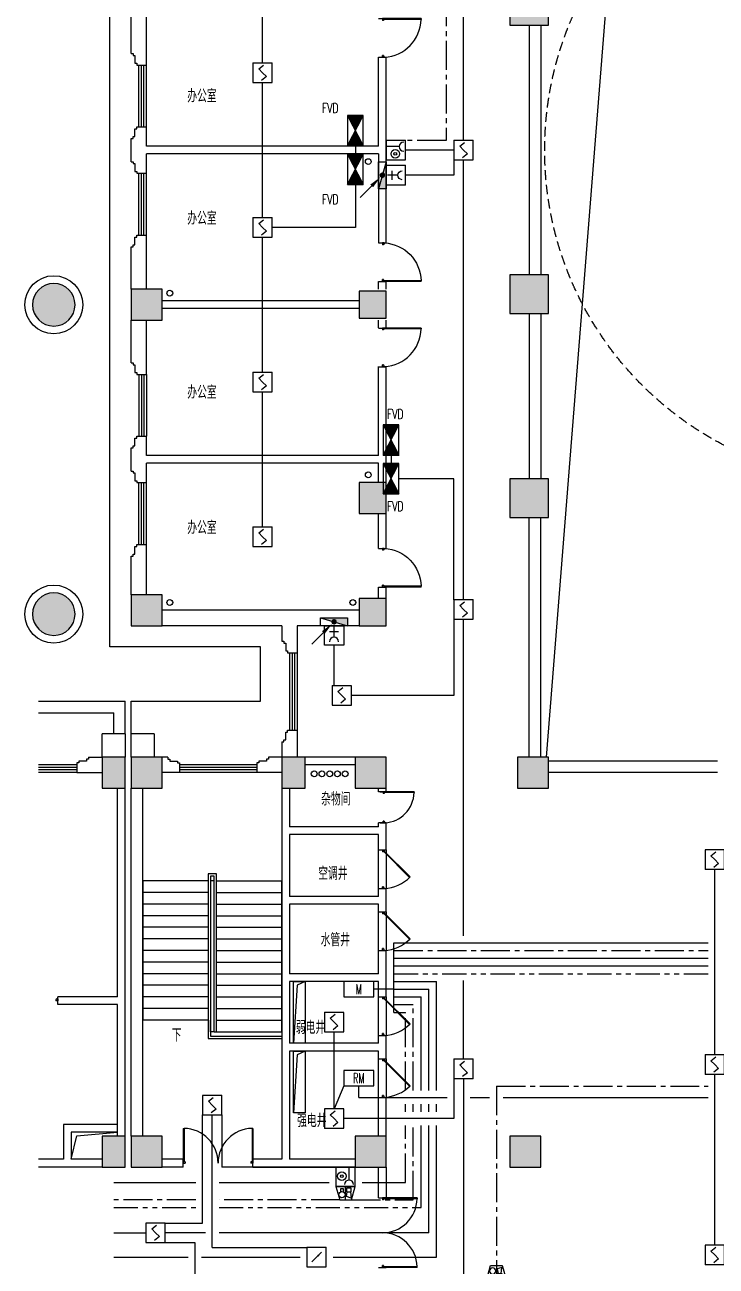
# Model space of a CAD drawing. Extents: x 190999 to 918899, y -200814 to 215286.
# Drawn here: x 686599 to 704485, y -165361 to -133257 of the extents above; entities that cross this region are included whole.
import ezdxf
from ezdxf.enums import TextEntityAlignment as Align

# ---------------------------------------------------------------- set-up
doc = ezdxf.new("R2010")
doc.units = 0
doc.header["$LTSCALE"] = 1000
doc.header["$MEASUREMENT"] = 0
for name, pattern in [('CENTER2', [1.125, 0.75, -0.125, 0.125, -0.125]), ('HIDDEN', [0.375, 0.25, -0.125]), ('PHANTOM2', [1.25, 0.625, -0.125, 0.125, -0.125, 0.125, -0.125])]:
    doc.linetypes.add(name, pattern=pattern)
for name, color, linetype in [('00-EQUIP', 3, 'Continuous'), ('00-LWIRE', 4, 'Continuous'), ('00-WIRE-4', 6, 'Continuous'), ('A-卫生间', 250, 'Continuous'), ('A-墙线', 2, 'Continuous'), ('A-外包装修', 250, 'Continuous'), ('A-外窗', 145, 'Continuous'), ('A-门', 167, 'Continuous'), ('COLUMN', 2, 'Continuous'), ('DIM_SYMB', 3, 'Continuous'), ('EQUIP_消火栓', 1, 'Continuous'), ('PUB_HATCH', 250, 'Continuous'), ('PUB_TEXT', 7, 'Continuous'), ('STAIR', 5, 'Continuous'), ('房间名称', 7, 'Continuous'), ('暖通-风-说明', 3, 'Continuous'), ('洞口线', 165, 'Continuous'), ('电井开洞', 97, 'Continuous'), ('雨水管', 151, 'Continuous')]:
    doc.layers.add(name, color=color, linetype=linetype)
doc.styles.add('_COMPLEX', font='COMPLEX.shx', dxfattribs={"width": 0.5})
doc.styles.add('_TCH_DIM', font='SIMPLEX', dxfattribs={"bigfont": 'GBCBIG'})
doc.styles.add('HZ-ZGBZ', font='romanc.shx', dxfattribs={"width": 0.65})
doc.styles.get("Standard").update_dxf_attribs({"font": 'simhei.ttf'})
doc.styles.add('XXK', font='romans.shx', dxfattribs={"width": 0.75, "bigfont": 'hzf.shx'})
doc.linetypes.add('4INE', pattern='A,1,-0.15,["4",XXK,S=0.3,R=0,X=-0.1,Y=-0.1],-0.25', length=1.4)
doc.linetypes.add('BIG-DLINE', pattern='A,1,-0.15,["D",XXK,S=0.2,R=0,X=-0.1,Y=-0.09],-0.2', length=1.35)

# ---------------------------------------------------------------- blocks, each defined once
blk = doc.blocks.new('m1800')
at = {"layer": 'A-墙线'}
for p, q in [((-900, -100), (-900, 100)), ((900, -100), (900, 100))]:
    blk.add_line(p, q, dxfattribs=at)
at = {"layer": 'A-门'}
for p, q in [((-900, 900), (-900, 0)), ((-900, 900), (-880, 900)), ((-880, 900), (-880, 50)), ((880, 900), (880, 50)), ((900, 900), (880, 900)), ((900, 900), (900, 0)), ((-900, 50), (-870, 50)), ((-900, 0), (-850, 0)), ((-870, 50), (-870, 30)), ((-870, 30), (-850, 30)), ((-850, 30), (-850, 0)), ((850, 30), (850, 0)), ((870, 30), (850, 30)), ((900, 0), (850, 0)), ((870, 50), (870, 30)), ((900, 50), (870, 50))]:
    blk.add_line(p, q, dxfattribs=at)
for centre, start, end in [((-900, 0), 0, 88.7267), ((900, 0), 91.2733, 180)]:
    blk.add_arc(centre, 900, start, end, dxfattribs=at)
blk = doc.blocks.new('$TwtSys$00000434')
for p, q in [((-0.5, 0.5), (-0.5, -0.5)), ((-0.5, -0.5), (0.5, 0.5)), ((0.5, 0.5), (-0.5, 0.5)), ((0.5, -0.5), (0.5, 0.5)), ((-0.5, -0.5), (0.5, -0.5))]:
    blk.add_line(p, q)
blk.add_solid([(0.5, -0.5), (0.5, 0.5), (-0.5, -0.5)])
blk = doc.blocks.new('bfm01')
at = {"layer": 'A-墙线'}
for p, q in [((-200, 0), (0, 0)), ((-200, -1000), (0, -1000))]:
    blk.add_line(p, q, dxfattribs=at)
at = {"layer": 'A-门'}
for p, q in [((-200, -1000), (-200, 0)), ((-100, 0), (-100, -50)), ((-70, -50), (-100, -50)), ((-50, -30), (-70, -30)), ((-70, -30), (-70, -50)), ((-64, -44), (-50, -30)), ((-64, -44), (603, -711)), ((-50, 0), (-50, -30)), ((-50, -30), (617, -697)), ((0, 0), (0, -1000)), ((-70, -950), (-100, -950)), ((-100, -1000), (-100, -950)), ((-70, -970), (-70, -950)), ((-50, -1000), (-100, -1000)), ((-50, -970), (-70, -970)), ((-50, -1000), (-50, -970))]:
    blk.add_line(p, q, dxfattribs=at)
blk.add_arc((-100, 0), 1000, 272.866, 315.8103, dxfattribs=at)
blk = doc.blocks.new('m1000')
at = {"layer": 'A-墙线'}
for p, q in [((0, 0), (0, 200)), ((1000, 0), (1000, 200))]:
    blk.add_line(p, q, dxfattribs=at)
at = {"layer": 'A-门'}
for p, q in [((0, 1100), (0, 100)), ((0, 1100), (20, 1100)), ((20, 1100), (20, 150)), ((0, 150), (30, 150)), ((0, 100), (50, 100)), ((30, 150), (30, 130)), ((30, 130), (50, 130)), ((50, 130), (50, 100)), ((950, 130), (950, 100)), ((970, 130), (950, 130)), ((1000, 100), (950, 100)), ((970, 150), (970, 130)), ((1000, 150), (970, 150)), ((1000, 150), (1000, 100))]:
    blk.add_line(p, q, dxfattribs=at)
blk.add_arc((0, 100), 1000, 2.866, 88.854, dxfattribs=at)
blk = doc.blocks.new('_FZH')
blk.add_lwpolyline([(-0.5, -0.5), (0.5, -0.5), (0.5, 0.5), (-0.5, 0.5)], close=True)
at = {"layer": 'PUB_HATCH'}
blk.add_solid([(-0.5, -0.5), (0.5, -0.5), (-0.5, 0.5), (0.5, 0.5)], dxfattribs=at)
blk = doc.blocks.new('_LINKPT1')
at = {"color": 0}
blk.add_line((0, 0), (0, 0), dxfattribs=at)
blk = doc.blocks.new('3S1KCGW2')
for p, q in [((0.5, 0.5), (-0.5, 0.5)), ((-0.5, 0.5), (-0.5, -0.5)), ((-0.2, 0.2), (0.05, 0.4)), ((0, 0), (-0.2, 0.2)), ((0, 0), (0.2, -0.2)), ((0.5, -0.5), (0.5, 0.5)), ((-0.5, -0.5), (0.5, -0.5)), ((0.2, -0.2), (-0.05, -0.4))]:
    blk.add_line(p, q)
at = {"const_width": 0.04, "flags": 128}
blk.add_lwpolyline([(-0.5, -0.5), (-0.5, 0.5), (0.5, 0.5), (0.5, -0.5)], close=True, dxfattribs=at)
at = {"xscale": 0.002, "yscale": 0.002, "zscale": 0.002}
for p in [(-0.5, 0), (0, 0.5), (0.5, 0), (0, -0.5)]:
    blk.add_blockref('_LINKPT1', p, dxfattribs=at)
at = {"flags": 9}
blk.add_attdef('A', (0, 0), '', height=0.00002, dxfattribs=at)
blk = doc.blocks.new('6A2OE7N0')
for p, q in [((-0.3, 0.35), (-0.5, -0.35)), ((0.3, 0.35), (-0.3, 0.35)), ((-0.246, -0.061), (-0.286, 0.259)), ((-0.286, 0.259), (-0.046, 0.179)), ((-0.046, 0.179), (-0.086, -0.061)), ((0, 0.35), (0, -0.35)), ((0.5, -0.35), (0.3, 0.35)), ((-0.5, -0.35), (0.5, -0.35)), ((-0.286, -0.061), (-0.286, -0.261)), ((-0.046, -0.061), (-0.286, -0.061)), ((-0.286, -0.261), (-0.046, -0.261)), ((-0.046, -0.261), (-0.046, -0.061)), ((0.13, -0.244), (0.13, -0.072)), ((0.25, -0.244), (0.13, -0.244)), ((0.25, -0.072), (0.25, -0.244))]:
    blk.add_line(p, q)
at = {"const_width": 0.04, "flags": 128}
blk.add_lwpolyline([(-0.5, -0.35), (-0.3, 0.35), (0.3, 0.35), (0.5, -0.35)], close=True, dxfattribs=at)
blk.add_circle((0.19, 0.076), 0.16)
at = {"xscale": 0.002, "yscale": 0.002, "zscale": 0.002}
for p in [(-0.4, 0), (0, 0.35), (0.4, 0), (0, -0.35)]:
    blk.add_blockref('_LINKPT1', p, dxfattribs=at)
at = {"flags": 9}
blk.add_attdef('A', (0, 0), '', height=0.00002, dxfattribs=at)
blk = doc.blocks.new('3T1W6ZCM')
for p, q in [((0.5, 0.5), (-0.5, 0.5)), ((-0.5, 0.5), (-0.5, -0.5)), ((-0.178, 0.172), (-0.178, -0.443)), ((0.5, -0.5), (0.5, 0.5)), ((-0.5, -0.5), (0.5, -0.5))]:
    blk.add_line(p, q)
at = {"const_width": 0.04}
blk.add_lwpolyline([(-0.5, 0.5), (-0.5, -0.5), (0.5, -0.5), (0.5, 0.5)], close=True, dxfattribs=at)
for radius in [0.222, 0.074]:
    blk.add_circle((0.197, -0.03), radius)
blk.add_arc((-0.178, 0.403), 0.231, 180, 0)
at = {"xscale": 0.002, "yscale": 0.002, "zscale": 0.002}
for p in [(-0.5, 0), (0, 0.5), (0.5, 0), (0, -0.5)]:
    blk.add_blockref('_LINKPT1', p, dxfattribs=at)
at = {"flags": 9}
blk.add_attdef('A', (0, 0), '', height=0.00002, dxfattribs=at)
blk = doc.blocks.new('6A2DTKY2')
for p, q in [((0.78, 0.4), (-0.78, 0.4)), ((-0.78, 0.4), (-0.78, -0.4)), ((0.78, -0.4), (0.78, 0.4)), ((-0.78, -0.4), (0.78, -0.4))]:
    blk.add_line(p, q)
at = {"xscale": 0.002, "yscale": 0.002, "zscale": 0.002}
for p in [(-0.78, 0), (0, 0.4), (0.78, 0), (0, -0.4)]:
    blk.add_blockref('_LINKPT1', p, dxfattribs=at)
at = {"style": '_COMPLEX', "width": 0.6, "flags": 8}
blk.add_attdef('$TEXT$', text='', height=0.52, dxfattribs=at).set_placement((0, 0), align=Align.MIDDLE_CENTER)
at = {"flags": 9}
blk.add_attdef('A', (0, 0), '', height=0.00002, dxfattribs=at)
blk = doc.blocks.new('J62IR8YJ')
for p, q in [((-0.5, 1), (0.5, 1)), ((-0.5, 0), (-0.5, 1)), ((0.5, 1), (0.5, 0)), ((0.5, 0), (-0.5, 0)), ((-0.231, 0.312), (0.231, 0.312)), ((0, 0.598), (0, 0.06))]:
    blk.add_line(p, q)
at = {"const_width": 0.04, "flags": 128}
blk.add_lwpolyline([(-0.5, 0), (-0.5, 1), (0.5, 1), (0.5, 0)], close=True, dxfattribs=at)
blk.add_arc((0, 0.829), 0.231, 180, 0)
at = {"xscale": 0.002, "yscale": 0.00200000000000955, "zscale": 0.002}
for p in [(0, 1), (-0.5, 0.5), (0, 0), (0.5, 0.5)]:
    blk.add_blockref('_LINKPT1', p, dxfattribs=at)
at = {"flags": 9}
blk.add_attdef('A', (0, 0), '', height=0.00002, dxfattribs=at)
blk = doc.blocks.new('6H2KALM6')
for p, q in [((-0.78, 0.4), (0.78, -0.4)), ((0.78, 0.4), (-0.78, -0.4)), ((0.78, 0.4), (-0.78, 0.4)), ((-0.78, 0.4), (-0.78, -0.4)), ((0.78, -0.4), (0.78, 0.4)), ((-0.78, -0.4), (0.78, -0.4))]:
    blk.add_line(p, q)
at = {"const_width": 0.04}
blk.add_lwpolyline([(-0.78, 0.4), (-0.78, -0.4), (0.78, -0.4), (0.78, 0.4)], close=True, dxfattribs=at)
for points in [[(-0.78, 0.4), (0, 0), (-0.78, -0.4)], [(0.78, 0.4), (0, 0), (0.78, -0.4)]]:
    blk.add_solid(points)
at = {"xscale": 0.002, "yscale": 0.002, "zscale": 0.002}
for p in [(-0.78, 0), (0, 0.4), (0.78, 0), (0, -0.4)]:
    blk.add_blockref('_LINKPT1', p, dxfattribs=at)
at = {"flags": 9}
blk.add_attdef('A', (0, 0), '', height=0.00002, dxfattribs=at)
blk = doc.blocks.new('3S2OQ2I8')
for p, q in [((-0.5, 0.5), (0.5, 0.5)), ((-0.5, -0.5), (-0.5, 0.5)), ((-0.25, -0.25), (0.25, 0.25)), ((0.5, 0.5), (0.5, -0.5)), ((0.5, -0.5), (-0.5, -0.5))]:
    blk.add_line(p, q)
at = {"const_width": 0.04, "flags": 128}
blk.add_lwpolyline([(-0.5, -0.5), (-0.5, 0.5), (0.5, 0.5), (0.5, -0.5)], close=True, dxfattribs=at)
blk.add_solid([(0.25, 0.25), (0.021, 0.097), (0.097, 0.029)])
at = {"xscale": 0.002, "yscale": 0.002, "zscale": 0.002}
for p in [(-0.5, 0), (0, 0.5), (0.5, 0), (0, -0.5)]:
    blk.add_blockref('_LINKPT1', p, dxfattribs=at)
at = {"flags": 9}
blk.add_attdef('A', (0, 0), '', height=0.00002, dxfattribs=at)
blk = doc.blocks.new('6A2DRK5Q')
for p, q in [((0.78, 0.4), (-0.78, 0.4)), ((-0.78, 0.4), (-0.78, -0.4)), ((0.78, -0.4), (0.78, 0.4)), ((-0.78, -0.4), (0.78, -0.4))]:
    blk.add_line(p, q)
at = {"xscale": 0.002, "yscale": 0.002, "zscale": 0.002}
for p in [(-0.78, 0), (0, 0.4), (0.78, 0), (0, -0.4)]:
    blk.add_blockref('_LINKPT1', p, dxfattribs=at)
at = {"style": '_COMPLEX', "width": 0.6, "flags": 8}
blk.add_attdef('$TEXT$', text='', height=0.52, dxfattribs=at).set_placement((0, 0), align=Align.MIDDLE_CENTER)
at = {"flags": 9}
blk.add_attdef('A', (0, 0), '', height=0.00002, dxfattribs=at)
blk = doc.blocks.new('_WRLD10L')
for p, q in [((1.15, 1.15), (0.55, 0.55)), ((0.104, 0.104), (0.104, 0.104)), ((-0.104, -0.104), (-0.104, -0.104))]:
    blk.add_line(p, q)
at = {"const_width": 0.142}
blk.add_lwpolyline([(-0.071, 0, 1), (0.071, 0, 1)], format="xyb", close=True, dxfattribs=at)
blk.add_solid([(0.62, 0.48), (0.48, 0.62), (0.1, 0.1)])
at = {"width": 0.8, "flags": 9}
blk.add_attdef('A', (0, 0), '', height=0.00002, dxfattribs=at)

msp = doc.modelspace()

# ---------------------------------------------------------------- hatches: boundary and pattern name
at = {"layer": 'PUB_HATCH'}
for points in [[(686798.5, -140496.3, 1), (687898.5, -140496.3, 1)], [(690148.5, -140096.3), (689348.5, -140096.3), (689348.5, -140896.3), (690148.5, -140896.3)], [(695948.5, -140146.3), (695248.5, -140146.3), (695248.5, -140846.3), (695948.5, -140846.3)], [(695948.5, -145096.3), (695248.5, -145096.3), (695248.5, -145896.3), (695948.5, -145896.3)], [(686798.5, -148496.3, 1), (687898.5, -148496.3, 1)], [(690148.5, -147996.3), (689348.5, -147996.3), (689348.5, -148796.3), (690148.5, -148796.3)], [(695948.5, -148096.3), (695248.5, -148096.3), (695248.5, -148796.3), (695948.5, -148796.3)], [(689198.5, -152196.3), (688598.5, -152196.3), (688598.5, -152996.3), (689198.5, -152996.3)], [(690148.5, -152196.3), (689348.5, -152196.3), (689348.5, -152996.3), (690148.5, -152996.3)], [(693848.5, -152196.3), (693248.5, -152196.3), (693248.5, -152996.3), (693848.5, -152996.3)], [(695948.5, -152196.3), (695148.5, -152196.3), (695148.5, -152996.3), (695948.5, -152996.3)], [(700148.5, -152196.3), (699348.5, -152196.3), (699348.5, -152996.3), (700148.5, -152996.3)], [(689198.5, -161996.3), (688598.5, -161996.3), (688598.5, -162796.3), (689198.5, -162796.3)], [(690148.5, -161996.3), (689348.5, -161996.3), (689348.5, -162796.3), (690148.5, -162796.3)], [(695948.5, -161996.3), (695148.5, -161996.3), (695148.5, -162796.3), (695948.5, -162796.3)], [(699948.5, -162796.3), (699948.5, -161996.3), (699148.5, -161996.3), (699148.5, -162796.3)]]:
    msp.add_hatch(color=256, dxfattribs=at).paths.add_polyline_path(points)

# ---------------------------------------------------------------- linework, layer by layer
at = {"layer": '00-WIRE-4'}
for p, q in [((697948.5, -136246.3), (697948.5, -124866.3)), ((692748.5, -134246.3), (692748.5, -130746.3)), ((692748.5, -138246.3), (692748.5, -134746.3)), ((695149.5, -136386.3), (695149.5, -136606.3)), ((697698.5, -136496.3), (696448.5, -136496.3)), ((697698.5, -136746.3), (697698.5, -137146.3)), ((697948.5, -148126.3), (697948.5, -136746.3)), ((695155.5, -137240.3), (695155.5, -138496.3)), ((697698.5, -137146.3), (696448.5, -137146.3)), ((695155.5, -138496.3), (692998.5, -138496.3)), ((692748.5, -142246.3), (692748.5, -138746.3)), ((692748.5, -146246.3), (692748.5, -142746.3)), ((696073.5, -144386.3), (696073.5, -144606.3)), ((697698.5, -144996.3), (696273.5, -144996.3)), ((697698.5, -148126.3), (697698.5, -144996.3)), ((697698.5, -148626.3), (697698.5, -150598)), ((697948.5, -156821.3), (697948.5, -148626.3)), ((694598.5, -150348), (694598.5, -149296.3)), ((697698.5, -150598), (695048.5, -150598)), ((704448.5, -159896.3), (704448.5, -155096.3)), ((696148.5, -158796.3), (696148.5, -156996.3)), ((696148.5, -157396.3), (704273.5, -157396.3)), ((696148.5, -158196.3), (695628.5, -158196.3)), ((696148.5, -157996.3), (697248.5, -157996.3)), ((696148.5, -158196.3), (697048.5, -158196.3)), ((697048.5, -160821.3), (697048.5, -158196.3)), ((697948.5, -160006.3), (697948.5, -157971.3)), ((696148.5, -158396.3), (696848.5, -158396.3)), ((696848.5, -160821.3), (696848.5, -158396.3)), ((696148.5, -158596.3), (696648.5, -158596.3)), ((694598.5, -161295.2), (694598.5, -159296.3)), ((697698.5, -160506.3), (697698.5, -161545.2)), ((697948.5, -160506.3), (697948.5, -167203.1)), ((704448.5, -164821.3), (704448.5, -160396.3)), ((694848.5, -160696.3), (694598.5, -161295.2)), ((691198.5, -164246.3), (691198.5, -161446.3)), ((691448.5, -164874.9), (691448.5, -161446.3)), ((691698.5, -161446.3), (691698.5, -162796.3)), ((696848.5, -161370.2), (696848.5, -161171.3)), ((697048.5, -161370.2), (697048.5, -161171.3)), ((697698.5, -161545.2), (694848.5, -161545.2)), ((696848.5, -163846.3), (696848.5, -161720.2)), ((697048.5, -164496.3), (697048.5, -161720.2)), ((694648.5, -162796.3), (691698.5, -162796.3)), ((690231.9, -164246.3), (691198.5, -164246.3)), ((688898.5, -164496.3), (689731.9, -164496.3)), ((691273.5, -164496.3), (690231.9, -164496.3)), ((697048.5, -164496.3), (691623.5, -164496.3)), ((690231.9, -164746.3), (690998.5, -164746.3)), ((690998.5, -164746.3), (690998.5, -167036.6)), ((691448.5, -164874.9), (693898.2, -164874.9))]:
    msp.add_line(p, q, dxfattribs=at)
at = {"layer": '00-WIRE-4', "linetype": 'CENTER2'}
for p, q in [((697498.5, -129171.3), (697498.5, -136246.3)), ((697498.5, -136246.3), (696448.5, -136246.3)), ((696148.5, -157196.3), (704273.5, -157196.3)), ((696148.5, -158796.3), (696448.5, -158796.3)), ((696448.5, -160821.3), (696448.5, -158796.3)), ((696648.5, -160821.3), (696648.5, -158596.3)), ((698798.5, -160706.3), (704273.5, -160706.3)), ((698798.5, -160706.3), (698798.5, -165346.3)), ((696448.5, -161370.2), (696448.5, -161171.3)), ((696648.5, -161370.2), (696648.5, -161171.3)), ((696448.5, -163196.3), (696448.5, -161720.2)), ((696648.5, -163646.3), (696648.5, -161720.2)), ((691023.5, -163646.3), (688898.5, -163646.3)), ((694753.9, -163646.3), (691623.5, -163646.3)), ((695048.5, -163646.3), (696648.5, -163646.3))]:
    msp.add_line(p, q, dxfattribs=at)
at = {"layer": '00-WIRE-4', "linetype": '4INE'}
for p, q in [((696148.5, -156996.3), (704273.5, -156996.3)), ((695238.5, -160996.3), (695238.5, -160696.3)), ((695238.5, -160996.3), (697523.5, -160996.3)), ((698123.5, -160996.3), (698623.5, -160996.3)), ((698973.5, -160996.3), (704273.5, -160996.3)), ((688898.5, -163196.3), (691023.5, -163196.3)), ((691623.5, -163196.3), (694473.5, -163196.3)), ((695323.5, -163196.3), (696448.5, -163196.3))]:
    msp.add_line(p, q, dxfattribs=at)
at = {"layer": '00-WIRE-4', "linetype": 'BIG-DLINE'}
for p, q in [((696148.5, -157596.3), (704273.5, -157596.3)), ((697248.5, -160821.3), (697248.5, -157996.3)), ((697248.5, -161370.2), (697248.5, -161171.3)), ((697248.5, -165124.9), (697248.5, -161720.2)), ((688898.5, -165124.9), (690823.5, -165124.9)), ((691173.5, -165124.9), (693723.2, -165124.9)), ((694573.2, -165124.9), (697248.5, -165124.9))]:
    msp.add_line(p, q, dxfattribs=at)
at = {"layer": '00-WIRE-4', "linetype": 'PHANTOM2'}
for p, q in [((696148.5, -157796.3), (704273.5, -157796.3)), ((688898.5, -163846.3), (691023.5, -163846.3)), ((691623.5, -163846.3), (696848.5, -163846.3))]:
    msp.add_line(p, q, dxfattribs=at)
at = {"layer": 'A-卫生间', "linetype": 'HIDDEN'}
msp.add_circle((708648.5, -136496.3), 8600, dxfattribs=at)
at = {"layer": 'A-墙线'}
for p, q in [((689348.5, -133996.3), (689348.5, -132896.3)), ((689748.5, -134296.3), (689748.5, -132896.3)), ((689348.5, -133996.3), (689398.5, -133996.3)), ((689398.5, -133996.3), (689398.5, -134046.3)), ((689398.5, -134046.3), (689448.5, -134046.3)), ((689448.5, -134046.3), (689448.5, -134246.3)), ((695748.5, -136396.3), (695748.5, -134096.3)), ((695948.5, -138896.3), (695948.5, -134096.3)), ((689448.5, -134246.3), (689498.5, -134246.3)), ((689498.5, -134246.3), (689498.5, -134296.3)), ((689498.5, -134296.3), (689748.5, -134296.3)), ((689448.5, -135946.3), (689498.5, -135946.3)), ((689448.5, -136146.3), (689448.5, -135946.3)), ((689498.5, -135946.3), (689498.5, -135896.3)), ((689498.5, -135896.3), (689748.5, -135896.3)), ((689748.5, -136396.3), (689748.5, -135896.3)), ((689348.5, -136796.3), (689348.5, -136196.3)), ((689348.5, -136196.3), (689398.5, -136196.3)), ((689398.5, -136146.3), (689448.5, -136146.3)), ((689398.5, -136196.3), (689398.5, -136146.3)), ((695748.5, -136396.3), (689748.5, -136396.3)), ((689748.5, -137096.3), (689748.5, -136596.3)), ((695748.5, -136596.3), (689748.5, -136596.3)), ((695748.5, -136596.3), (695748.5, -138896.3)), ((689348.5, -136796.3), (689398.5, -136796.3)), ((689398.5, -136796.3), (689398.5, -136846.3)), ((689398.5, -136846.3), (689448.5, -136846.3)), ((689448.5, -136846.3), (689448.5, -137046.3)), ((689448.5, -137046.3), (689498.5, -137046.3)), ((689498.5, -137046.3), (689498.5, -137096.3)), ((689498.5, -137096.3), (689748.5, -137096.3)), ((689348.5, -140096.3), (689348.5, -138996.3)), ((689348.5, -138996.3), (689398.5, -138996.3)), ((689398.5, -138946.3), (689448.5, -138946.3)), ((689398.5, -138996.3), (689398.5, -138946.3)), ((689448.5, -138746.3), (689498.5, -138746.3)), ((689448.5, -138946.3), (689448.5, -138746.3)), ((689498.5, -138746.3), (689498.5, -138696.3)), ((689498.5, -138696.3), (689748.5, -138696.3)), ((689748.5, -140096.3), (689748.5, -138696.3)), ((695748.5, -140096.3), (695748.5, -139896.3)), ((695948.5, -140096.3), (695948.5, -139896.3)), ((695248.5, -140396.3), (690148.5, -140396.3)), ((695248.5, -140596.3), (690148.5, -140596.3)), ((689348.5, -141996.3), (689348.5, -140896.3)), ((689748.5, -142296.3), (689748.5, -140896.3)), ((695748.5, -141096.3), (695748.5, -140896.3)), ((695948.5, -141096.3), (695948.5, -140896.3)), ((689348.5, -141996.3), (689398.5, -141996.3)), ((689398.5, -141996.3), (689398.5, -142046.3)), ((689398.5, -142046.3), (689448.5, -142046.3)), ((689448.5, -142046.3), (689448.5, -142246.3)), ((695748.5, -144396.3), (695748.5, -142096.3)), ((695948.5, -145096.3), (695948.5, -142096.3)), ((689448.5, -142246.3), (689498.5, -142246.3)), ((689498.5, -142246.3), (689498.5, -142296.3)), ((689498.5, -142296.3), (689748.5, -142296.3)), ((689448.5, -143946.3), (689498.5, -143946.3)), ((689448.5, -144146.3), (689448.5, -143946.3)), ((689498.5, -143946.3), (689498.5, -143896.3)), ((689498.5, -143896.3), (689748.5, -143896.3)), ((689748.5, -144396.3), (689748.5, -143896.3)), ((689348.5, -144796.3), (689348.5, -144196.3)), ((689348.5, -144196.3), (689398.5, -144196.3)), ((689398.5, -144146.3), (689448.5, -144146.3)), ((689398.5, -144196.3), (689398.5, -144146.3)), ((695748.5, -144396.3), (689748.5, -144396.3)), ((689748.5, -145096.3), (689748.5, -144596.3)), ((695748.5, -144596.3), (689748.5, -144596.3)), ((695748.5, -145096.3), (695748.5, -144596.3)), ((689348.5, -144796.3), (689398.5, -144796.3)), ((689398.5, -144796.3), (689398.5, -144846.3)), ((689398.5, -144846.3), (689448.5, -144846.3)), ((689448.5, -144846.3), (689448.5, -145046.3)), ((689448.5, -145046.3), (689498.5, -145046.3)), ((689498.5, -145046.3), (689498.5, -145096.3)), ((689498.5, -145096.3), (689748.5, -145096.3)), ((695748.5, -146796.3), (695748.5, -145896.3)), ((695948.5, -146796.3), (695948.5, -145896.3)), ((689498.5, -146746.3), (689498.5, -146696.3)), ((689498.5, -146696.3), (689748.5, -146696.3)), ((689748.5, -147996.3), (689748.5, -146696.3)), ((689348.5, -147996.3), (689348.5, -146996.3)), ((689348.5, -146996.3), (689398.5, -146996.3)), ((689398.5, -146946.3), (689448.5, -146946.3)), ((689398.5, -146996.3), (689398.5, -146946.3)), ((689448.5, -146746.3), (689498.5, -146746.3)), ((689448.5, -146946.3), (689448.5, -146746.3)), ((695748.5, -148096.3), (695748.5, -147796.3)), ((695948.5, -148096.3), (695948.5, -147796.3)), ((695248.5, -148396.3), (690148.5, -148396.3)), ((693248.5, -148796.3), (690148.5, -148796.3)), ((693248.5, -148796.3), (693248.5, -149196.3)), ((695248.5, -148796.3), (693648.5, -148796.3)), ((693648.5, -148796.3), (693648.5, -149496.3)), ((693248.5, -149196.3), (693298.5, -149196.3)), ((693298.5, -149196.3), (693298.5, -149246.3)), ((693298.5, -149246.3), (693348.5, -149246.3)), ((693348.5, -149246.3), (693348.5, -149446.3)), ((693348.5, -149446.3), (693398.5, -149446.3)), ((693398.5, -149446.3), (693398.5, -149496.3)), ((693398.5, -149496.3), (693648.5, -149496.3)), ((693398.5, -151546.3), (693398.5, -151496.3)), ((693398.5, -151496.3), (693648.5, -151496.3)), ((693648.5, -151496.3), (693648.5, -152196.3)), ((689198.5, -151596.3), (688598.5, -151596.3)), ((688598.5, -152196.3), (688598.5, -151596.3)), ((689198.5, -151596.3), (689198.5, -152196.3)), ((689948.5, -151596.3), (689348.5, -151596.3)), ((689348.5, -152196.3), (689348.5, -151596.3)), ((689948.5, -151596.3), (689948.5, -152196.3)), ((693248.5, -151796.3), (693298.5, -151796.3)), ((693248.5, -151796.3), (693248.5, -152196.3)), ((693298.5, -151746.3), (693348.5, -151746.3)), ((693298.5, -151796.3), (693298.5, -151746.3)), ((693348.5, -151546.3), (693398.5, -151546.3)), ((693348.5, -151746.3), (693348.5, -151546.3)), ((687998.5, -152346.3), (687948.5, -152346.3)), ((687948.5, -152346.3), (687948.5, -152596.3)), ((687998.5, -152296.3), (687998.5, -152346.3)), ((688198.5, -152296.3), (687998.5, -152296.3)), ((688198.5, -152246.3), (688198.5, -152296.3)), ((688248.5, -152246.3), (688198.5, -152246.3)), ((688248.5, -152196.3), (688598.5, -152196.3)), ((688248.5, -152196.3), (688248.5, -152246.3)), ((690298.5, -152196.3), (690148.5, -152196.3)), ((690298.5, -152196.3), (690298.5, -152246.3)), ((690298.5, -152246.3), (690348.5, -152246.3)), ((690348.5, -152246.3), (690348.5, -152296.3)), ((690348.5, -152296.3), (690548.5, -152296.3)), ((690548.5, -152296.3), (690548.5, -152346.3)), ((690548.5, -152346.3), (690598.5, -152346.3)), ((690598.5, -152346.3), (690598.5, -152596.3)), ((692648.5, -152346.3), (692598.5, -152346.3)), ((692598.5, -152346.3), (692598.5, -152596.3)), ((692648.5, -152296.3), (692648.5, -152346.3)), ((692848.5, -152296.3), (692648.5, -152296.3)), ((692848.5, -152246.3), (692848.5, -152296.3)), ((692898.5, -152246.3), (692848.5, -152246.3)), ((693248.5, -152196.3), (692898.5, -152196.3)), ((692898.5, -152196.3), (692898.5, -152246.3)), ((695148.5, -152196.3), (693848.5, -152196.3)), ((695148.5, -152396.3), (693848.5, -152396.3)), ((687948.5, -152596.3), (688598.5, -152596.3)), ((690598.5, -152596.3), (690148.5, -152596.3)), ((693248.5, -152596.3), (692598.5, -152596.3)), ((693248.5, -152796.3), (693248.5, -162596.3)), ((688998.5, -158396.3), (688998.5, -152996.3)), ((689198.5, -161996.3), (689198.5, -152996.3)), ((689348.5, -161996.3), (689348.5, -152996.3)), ((689648.5, -161996.3), (689648.5, -152996.3)), ((693448.5, -152996.3), (693448.5, -153996.3)), ((695748.5, -153096.3), (695748.5, -152996.3)), ((695948.5, -153096.3), (695748.5, -153096.3)), ((695948.5, -153096.3), (695948.5, -152996.3)), ((695748.5, -153996.3), (693448.5, -153996.3)), ((695748.5, -153996.3), (695748.5, -153896.3)), ((695948.5, -153896.3), (695748.5, -153896.3)), ((695948.5, -154596.3), (695948.5, -153896.3)), ((693448.5, -154196.3), (693448.5, -155796.3)), ((695748.5, -154196.3), (693448.5, -154196.3)), ((695748.5, -154596.3), (695748.5, -154196.3)), ((695748.5, -155796.3), (695748.5, -155596.3)), ((695948.5, -156196.3), (695948.5, -155596.3)), ((695748.5, -155796.3), (693448.5, -155796.3)), ((693448.5, -155996.3), (693448.5, -157796.3)), ((695748.5, -155996.3), (693448.5, -155996.3)), ((695748.5, -156196.3), (695748.5, -155996.3)), ((695748.5, -157796.3), (695748.5, -157196.3)), ((695948.5, -158396.3), (695948.5, -157196.3)), ((695748.5, -157796.3), (693448.5, -157796.3)), ((693448.5, -157996.3), (693448.5, -159596.3)), ((695748.5, -157996.3), (693448.5, -157996.3)), ((695748.5, -158396.3), (695748.5, -157996.3)), ((688998.5, -158396.3), (687448.5, -158396.3)), ((687448.5, -158596.3), (687448.5, -158396.3)), ((688998.5, -158596.3), (687448.5, -158596.3)), ((688998.5, -161996.3), (688998.5, -158596.3)), ((695748.5, -159596.3), (695748.5, -159396.3)), ((695948.5, -159996.3), (695948.5, -159396.3)), ((695748.5, -159596.3), (693448.5, -159596.3)), ((693448.5, -159796.3), (693448.5, -162596.3)), ((695748.5, -159796.3), (693448.5, -159796.3)), ((695748.5, -159996.3), (695748.5, -159796.3)), ((695748.5, -161996.3), (695748.5, -160996.3)), ((695948.5, -161996.3), (695948.5, -160996.3)), ((687598.5, -162596.3), (686948.5, -162596.3)), ((688598.5, -162596.3), (687798.5, -162596.3)), ((690698.5, -162596.3), (690148.5, -162596.3)), ((693248.5, -162596.3), (692498.5, -162596.3)), ((695148.5, -162596.3), (693448.5, -162596.3)), ((688598.5, -162796.3), (686948.5, -162796.3)), ((690698.5, -162796.3), (690148.5, -162796.3)), ((692498.5, -162796.3), (695148.5, -162796.3)), ((695748.5, -163596.3), (695748.5, -162796.3)), ((695948.5, -162796.3), (695948.5, -163596.3))]:
    msp.add_line(p, q, dxfattribs=at)
for points in [[(688998.5, -161696.3), (687598.5, -161696.3), (687598.5, -162596.3)], [(688498.5, -161896.3), (687798.5, -161896.3), (687798.5, -162596.3)], [(688998.5, -161896.3), (687798.5, -161896.3), (687798.5, -162596.3)]]:
    msp.add_lwpolyline(points, dxfattribs=at)
at = {"layer": 'A-外包装修'}
for p, q in [((688798.5, -149346.3), (688798.5, -123646.3)), ((692698.5, -149346.3), (688798.5, -149346.3)), ((692698.5, -150746.1), (692698.5, -149346.3)), ((686948.5, -150746.1), (689198.5, -150746.1)), ((689198.5, -151596.3), (689198.5, -150746.1)), ((689348.5, -150746.1), (692698.5, -150746.1)), ((689348.5, -151596.3), (689348.5, -150746.1)), ((686948.5, -151046.1), (688898.5, -151046.1)), ((688898.5, -151596.3), (688898.5, -151046.1))]:
    msp.add_line(p, q, dxfattribs=at)
for centre in [(687348.5, -140496.3), (687348.5, -148496.3)]:
    msp.add_circle(centre, 750, dxfattribs=at)
at = {"layer": 'A-外窗'}
for p, q in [((689548.5, -135896.3), (689548.5, -134296.3)), ((689618.5, -135896.3), (689618.5, -134296.3)), ((689678.5, -135896.3), (689678.5, -134296.3)), ((689748.5, -135896.3), (689748.5, -134296.3)), ((689548.5, -138696.3), (689548.5, -137096.3)), ((689618.5, -138696.3), (689618.5, -137096.3)), ((689678.5, -138696.3), (689678.5, -137096.3)), ((689748.5, -138696.3), (689748.5, -137096.3)), ((689548.5, -142296.3), (689548.5, -143896.3)), ((689618.5, -142296.3), (689618.5, -143896.3)), ((689678.5, -142296.3), (689678.5, -143896.3)), ((689748.5, -142296.3), (689748.5, -143896.3)), ((689548.5, -146696.3), (689548.5, -145096.3)), ((689618.5, -146696.3), (689618.5, -145096.3)), ((689678.5, -146696.3), (689678.5, -145096.3)), ((689748.5, -146696.3), (689748.5, -145096.3)), ((693448.5, -149496.3), (693448.5, -151496.3)), ((693518.5, -149496.3), (693518.5, -151496.3)), ((693578.5, -149496.3), (693578.5, -151496.3)), ((693648.5, -149496.3), (693648.5, -151496.3)), ((687948.5, -152396.3), (686948.5, -152396.3)), ((687948.5, -152466.3), (686948.5, -152466.3)), ((692598.5, -152396.3), (690598.5, -152396.3)), ((692598.5, -152466.3), (690598.5, -152466.3)), ((687948.5, -152526.3), (686948.5, -152526.3)), ((687948.5, -152596.3), (686948.5, -152596.3)), ((692598.5, -152526.3), (690598.5, -152526.3)), ((692598.5, -152596.3), (690598.5, -152596.3))]:
    msp.add_line(p, q, dxfattribs=at)
at = {"layer": 'A-门'}
for p, q in [((687398.5, -158466.3), (687398.5, -158496.3)), ((687418.5, -158466.3), (687398.5, -158466.3)), ((687448.5, -158496.3), (687398.5, -158496.3)), ((687418.5, -158446.3), (687418.5, -158466.3)), ((687448.5, -158446.3), (687418.5, -158446.3)), ((687448.5, -158446.3), (687448.5, -158496.3))]:
    msp.add_line(p, q, dxfattribs=at)
at = {"layer": 'COLUMN'}
for p, q in [((690148.5, -140096.3), (689348.5, -140096.3)), ((689348.5, -140096.3), (689348.5, -140896.3)), ((690148.5, -140896.3), (690148.5, -140096.3)), ((695948.5, -140146.3), (695248.5, -140146.3)), ((695248.5, -140146.3), (695248.5, -140846.3)), ((695948.5, -140846.3), (695948.5, -140146.3)), ((689348.5, -140896.3), (690148.5, -140896.3)), ((695248.5, -140846.3), (695948.5, -140846.3)), ((695948.5, -145096.3), (695248.5, -145096.3)), ((695248.5, -145096.3), (695248.5, -145896.3)), ((695948.5, -145896.3), (695948.5, -145096.3)), ((695248.5, -145896.3), (695948.5, -145896.3)), ((690148.5, -147996.3), (689348.5, -147996.3)), ((689348.5, -147996.3), (689348.5, -148796.3)), ((690148.5, -148796.3), (690148.5, -147996.3)), ((695948.5, -148096.3), (695248.5, -148096.3)), ((695248.5, -148096.3), (695248.5, -148796.3)), ((695948.5, -148796.3), (695948.5, -148096.3)), ((689348.5, -148796.3), (690148.5, -148796.3)), ((695248.5, -148796.3), (695948.5, -148796.3)), ((689198.5, -152196.3), (688598.5, -152196.3)), ((688598.5, -152196.3), (688598.5, -152996.3)), ((689198.5, -152996.3), (689198.5, -152196.3)), ((690148.5, -152196.3), (689348.5, -152196.3)), ((689348.5, -152196.3), (689348.5, -152996.3)), ((690148.5, -152996.3), (690148.5, -152196.3)), ((693848.5, -152196.3), (693248.5, -152196.3)), ((693248.5, -152196.3), (693248.5, -152996.3)), ((693848.5, -152996.3), (693848.5, -152196.3)), ((695948.5, -152196.3), (695148.5, -152196.3)), ((695148.5, -152196.3), (695148.5, -152996.3)), ((695948.5, -152996.3), (695948.5, -152196.3)), ((700148.5, -152196.3), (699348.5, -152196.3)), ((699348.5, -152196.3), (699348.5, -152996.3)), ((700148.5, -152996.3), (700148.5, -152196.3)), ((688598.5, -152996.3), (689198.5, -152996.3)), ((689348.5, -152996.3), (690148.5, -152996.3)), ((693248.5, -152996.3), (693848.5, -152996.3)), ((695148.5, -152996.3), (695948.5, -152996.3)), ((699348.5, -152996.3), (700148.5, -152996.3)), ((689198.5, -161996.3), (688598.5, -161996.3)), ((688598.5, -161996.3), (688598.5, -162796.3)), ((689198.5, -162796.3), (689198.5, -161996.3)), ((690148.5, -161996.3), (689348.5, -161996.3)), ((689348.5, -161996.3), (689348.5, -162796.3)), ((690148.5, -162796.3), (690148.5, -161996.3)), ((695948.5, -161996.3), (695148.5, -161996.3)), ((695148.5, -161996.3), (695148.5, -162796.3)), ((695948.5, -162796.3), (695948.5, -161996.3)), ((699948.5, -161996.3), (699148.5, -161996.3)), ((699148.5, -161996.3), (699148.5, -162796.3)), ((699948.5, -162796.3), (699948.5, -161996.3)), ((688598.5, -162796.3), (689198.5, -162796.3)), ((689348.5, -162796.3), (690148.5, -162796.3)), ((695148.5, -162796.3), (695948.5, -162796.3)), ((699148.5, -162796.3), (699948.5, -162796.3))]:
    msp.add_line(p, q, dxfattribs=at)
for centre, start, end in [((687348.5, -140496.3), 0, 180), ((687348.5, -140496.3), 180, 0), ((687348.5, -148496.3), 0, 180), ((687348.5, -148496.3), 180, 0)]:
    msp.add_arc(centre, 550, start, end, dxfattribs=at)
at = {"layer": 'DIM_SYMB'}
msp.add_lwpolyline([(690493.5, -158996.3, 0, 0, 0), (690491, -154046, 0, 0, 0), (692403.5, -154046, 0, 0, 0), (692403.5, -158996.3, 80, 0, 0), (692403.5, -159296.3, 0, 0, 0)], format="xyseb", dxfattribs=at)
at = {"layer": 'STAIR'}
for p, q in [((700098.5, -152196.3), (702329.3, -123997.2)), ((699648.5, -133268.4), (699648.5, -139724.2)), ((699948.5, -133268.4), (699948.5, -139724.2)), ((699648.5, -140724.2), (699648.5, -144996.3)), ((699948.5, -140724.2), (699948.5, -144996.3)), ((699648.5, -152196.3), (699648.5, -145996.3)), ((699948.5, -152196.3), (699948.5, -145996.3)), ((704520.6, -152296.3), (700148.5, -152296.3)), ((704520.6, -152596.3), (700148.5, -152596.3)), ((691558.5, -155216.3), (691338.5, -155216.3)), ((691338.5, -155216.3), (691338.5, -159476.3)), ((691498.5, -155276.3), (691398.5, -155276.3)), ((691398.5, -155276.3), (691398.5, -159416.3)), ((691498.5, -159296.3), (691498.5, -155276.3)), ((691558.5, -159296.3), (691558.5, -155216.3)), ((689648.5, -155396.3), (689648.5, -158996.3)), ((691338.5, -155396.3), (689648.5, -155396.3)), ((691338.5, -155696.3), (689648.5, -155696.3)), ((691398.5, -155396.3), (691398.5, -158996.3)), ((691498.5, -155396.3), (691398.5, -155396.3)), ((691498.5, -157213.9), (691498.5, -155396.3)), ((691558.5, -155396.3), (693248.5, -155396.3)), ((691558.5, -155696.3), (693248.5, -155696.3)), ((693248.5, -159296.3), (693248.5, -155396.3)), ((691338.5, -155996.3), (689648.5, -155996.3)), ((691558.5, -155996.3), (693248.5, -155996.3)), ((691338.5, -156296.3), (689648.5, -156296.3)), ((691558.5, -156296.3), (693248.5, -156296.3)), ((691338.5, -156596.3), (689648.5, -156596.3)), ((691558.5, -156596.3), (693248.5, -156596.3)), ((691338.5, -156896.3), (689648.5, -156896.3)), ((691558.5, -156896.3), (693248.5, -156896.3)), ((691338.5, -157196.3), (689648.5, -157196.3)), ((691498.5, -159296.3), (691498.5, -157213.9)), ((691558.5, -157196.3), (693248.5, -157196.3)), ((691338.5, -157496.3), (689648.5, -157496.3)), ((691558.5, -157496.3), (693248.5, -157496.3)), ((691338.5, -157796.3), (689648.5, -157796.3)), ((691558.5, -157796.3), (693248.5, -157796.3)), ((691338.5, -158096.3), (689648.5, -158096.3)), ((691558.5, -158096.3), (693248.5, -158096.3)), ((691338.5, -158396.3), (689648.5, -158396.3)), ((691558.5, -158396.3), (693248.5, -158396.3)), ((691338.5, -158696.3), (689648.5, -158696.3)), ((691558.5, -158696.3), (693248.5, -158696.3)), ((691338.5, -158996.3), (689648.5, -158996.3)), ((691398.5, -159296.3), (691398.5, -158996.3)), ((691558.5, -158996.3), (693248.5, -158996.3)), ((691338.5, -159476.3), (693248.5, -159476.3)), ((691498.5, -159296.3), (691398.5, -159296.3)), ((691398.5, -159416.3), (693248.5, -159416.3)), ((691498.5, -159296.3), (691558.5, -159296.3)), ((691498.5, -159296.3), (691558.5, -159296.3)), ((691558.5, -159296.3), (693248.5, -159296.3)), ((693248.5, -159416.3), (693248.5, -159476.3))]:
    msp.add_line(p, q, dxfattribs=at)
at = {"layer": '洞口线', "ltscale": 2}
msp.add_lwpolyline([(687798.5, -162596.3), (687941, -161991.4), (688998.5, -161896.3)], dxfattribs=at)
at = {"layer": '电井开洞'}
for points in [[(693848.5, -157996.3), (693643.2, -158094.9), (693548.5, -159596.3)], [(693848.5, -159796.3), (693643.2, -159894.9), (693548.5, -161396.3)]]:
    msp.add_lwpolyline(points, dxfattribs=at)
at = {"layer": '电井开洞', "color": 4}
for points in [[(693548.5, -157996.3), (693848.5, -157996.3), (693848.5, -159596.3), (693548.5, -159596.3)], [(693548.5, -159796.3), (693848.5, -159796.3), (693848.5, -161396.3), (693548.5, -161396.3)]]:
    msp.add_lwpolyline(points, close=True, dxfattribs=at)
at = {"layer": '雨水管'}
for centre in [(695484.2, -136793.7), (690348.5, -140196.3), (695484.2, -144896.3), (690348.5, -148196.3), (695084.2, -148196.3), (694085.5, -152627.8), (694285.5, -152627.8), (694485.5, -152627.8), (694685.5, -152627.8), (694885.5, -152627.8)]:
    msp.add_circle(centre, 75, dxfattribs=at)

# ---------------------------------------------------------------- block references
at = {"layer": '00-EQUIP', "yscale": 500, "zscale": 500}
for name, p, xscale in [('3S1KCGW2', (692748.5, -134496.3), 500), ('3S1KCGW2', (697948.5, -136496.3), 500), ('3S1KCGW2', (692748.5, -138496.3), 500), ('3S1KCGW2', (692748.5, -142496.3), 500), ('3S1KCGW2', (692748.5, -146496.3), 500), ('3S1KCGW2', (697948.5, -148376.3), 500), ('3S1KCGW2', (694798.5, -150598), 500), ('3S1KCGW2', (704448.5, -154846.3), 500), ('3S1KCGW2', (694598.5, -159046.3), 500), ('3S1KCGW2', (697948.5, -160256.3), 500), ('3S1KCGW2', (704448.5, -160146.3), 500), ('3S1KCGW2', (694598.5, -161545.2), 500), ('3S1KCGW2', (704448.5, -165071.3), 500), ('6A2OE7N0', (698798.5, -165521.3), -500)]:
    msp.add_blockref(name, p, dxfattribs=dict(at, xscale=xscale))
for name, p, xscale, rotation in [('6H2KALM6', (695149.5, -135996.3), 500, 90), ('3T1W6ZCM', (696198.5, -136496.3), 500, 270), ('6H2KALM6', (695149.5, -136996.3), 500, 90), ('J62IR8YJ', (695948.5, -137146.3), -500, 270), ('6H2KALM6', (696073.5, -143996.3), 500, 90), ('6H2KALM6', (696073.5, -144996.3), 500, 90), ('J62IR8YJ', (694598.5, -148796.3), 500, 180), ('3S1KCGW2', (691448.5, -161196.3), 500, 180), ('3T1W6ZCM', (694898.5, -163046.3), 500, 180), ('6A2OE7N0', (694898.5, -163471.3), 500, 180), ('3S1KCGW2', (689981.9, -164496.3), 500, 180), ('3S2OQ2I8', (694148.2, -165124.9), -500, 270)]:
    msp.add_blockref(name, p, dxfattribs=dict(at, xscale=xscale, rotation=rotation))
at = {"layer": '00-EQUIP', "xscale": 500, "yscale": 500, "zscale": 500}
for name, p, values in [('6A2DTKY2', (695238.5, -158196.3), {'$TEXT$': 'M'}), ('6A2DRK5Q', (695238.5, -160496.3), {'$TEXT$': 'RM'})]:
    msp.add_blockref(name, p, dxfattribs=at).add_auto_attribs(values)
at = {"layer": '00-LWIRE', "xscale": 500, "yscale": 500, "zscale": 500, "rotation": 180}
for p in [(695848.5, -137146.3), (694598.5, -148696.3)]:
    msp.add_blockref('_WRLD10L', p, dxfattribs=at)
at = {"layer": 'A-门', "rotation": 270}
for name, p in [('m1000', (695748.5, -133096.3)), ('m1000', (695748.5, -141098.3)), ('m1800', (695848.5, -164496.3))]:
    msp.add_blockref(name, p, dxfattribs=at)
at = {"layer": 'A-门', "xscale": -1, "rotation": 270}
for p in [(695748.5, -139896.3), (695748.5, -147796.3)]:
    msp.add_blockref('m1000', p, dxfattribs=at)
at = {"layer": 'A-门', "xscale": 0.8000000000465661, "yscale": 0.8000000000465661, "zscale": 0.8, "rotation": 270}
msp.add_blockref('m1000', (695788.5, -153096.3), dxfattribs=at)
at = {"layer": 'A-门'}
for name, p in [('bfm01', (695948.5, -154596.3)), ('bfm01', (695948.5, -156196.3)), ('bfm01', (695948.5, -158396.3)), ('bfm01', (695948.5, -159996.3)), ('m1800', (691598.5, -162696.3))]:
    msp.add_blockref(name, p, dxfattribs=at)
at = {"layer": 'COLUMN', "xscale": 1000, "yscale": 1000, "zscale": 1000}
msp.add_blockref('_FZH', (699648.5, -132768.4), dxfattribs=at)
at = {"layer": 'COLUMN', "yscale": 1000, "zscale": 1000, "rotation": 270}
for p, xscale in [((699648.5, -140224.2), 1000.000000003027), ((699648.5, -145496.3), 999.9999999993015)]:
    msp.add_blockref('_FZH', p, dxfattribs=dict(at, xscale=xscale))
at = {"layer": 'EQUIP_消火栓', "xscale": -700, "yscale": 200, "zscale": 700}
for p, rotation in [((695848.5, -137146.3), 90), ((694598.5, -148696.3), 180)]:
    msp.add_blockref('$TwtSys$00000434', p, dxfattribs=dict(at, rotation=rotation))

# ---------------------------------------------------------------- texts
at = {"layer": 'PUB_TEXT', "style": '_TCH_DIM'}
msp.add_text('下', height=337.6, dxfattribs=at).set_placement((690398.6, -159556.3))
at = {"layer": '房间名称', "style": '_TCH_DIM'}
for s, p in [('办公室', (690802.4, -135264.7)), ('办公室', (690802.4, -138427.9)), ('办公室', (690802.4, -142927.9)), ('办公室', (690802.4, -146427.9)), ('杂物间', (694264, -153448.2)), ('空调井', (694188, -155373.2)), ('水管井', (694251.8, -157088.9)), ('弱电井', (693609.6, -159354.2)), ('强电井', (693642.2, -161764.4))]:
    msp.add_text(s, height=337.59, dxfattribs=at).set_placement(p)
at = {"layer": '暖通-风-说明', "style": 'HZ-ZGBZ', "width": 0.7}
for p in [(694287, -135535.4), (694287, -137894.9), (695968.1, -143449.9), (695968.1, -145832.9)]:
    msp.add_text('FVD', height=250, dxfattribs=at).set_placement(p)

doc.saveas('drawing.dxf')
